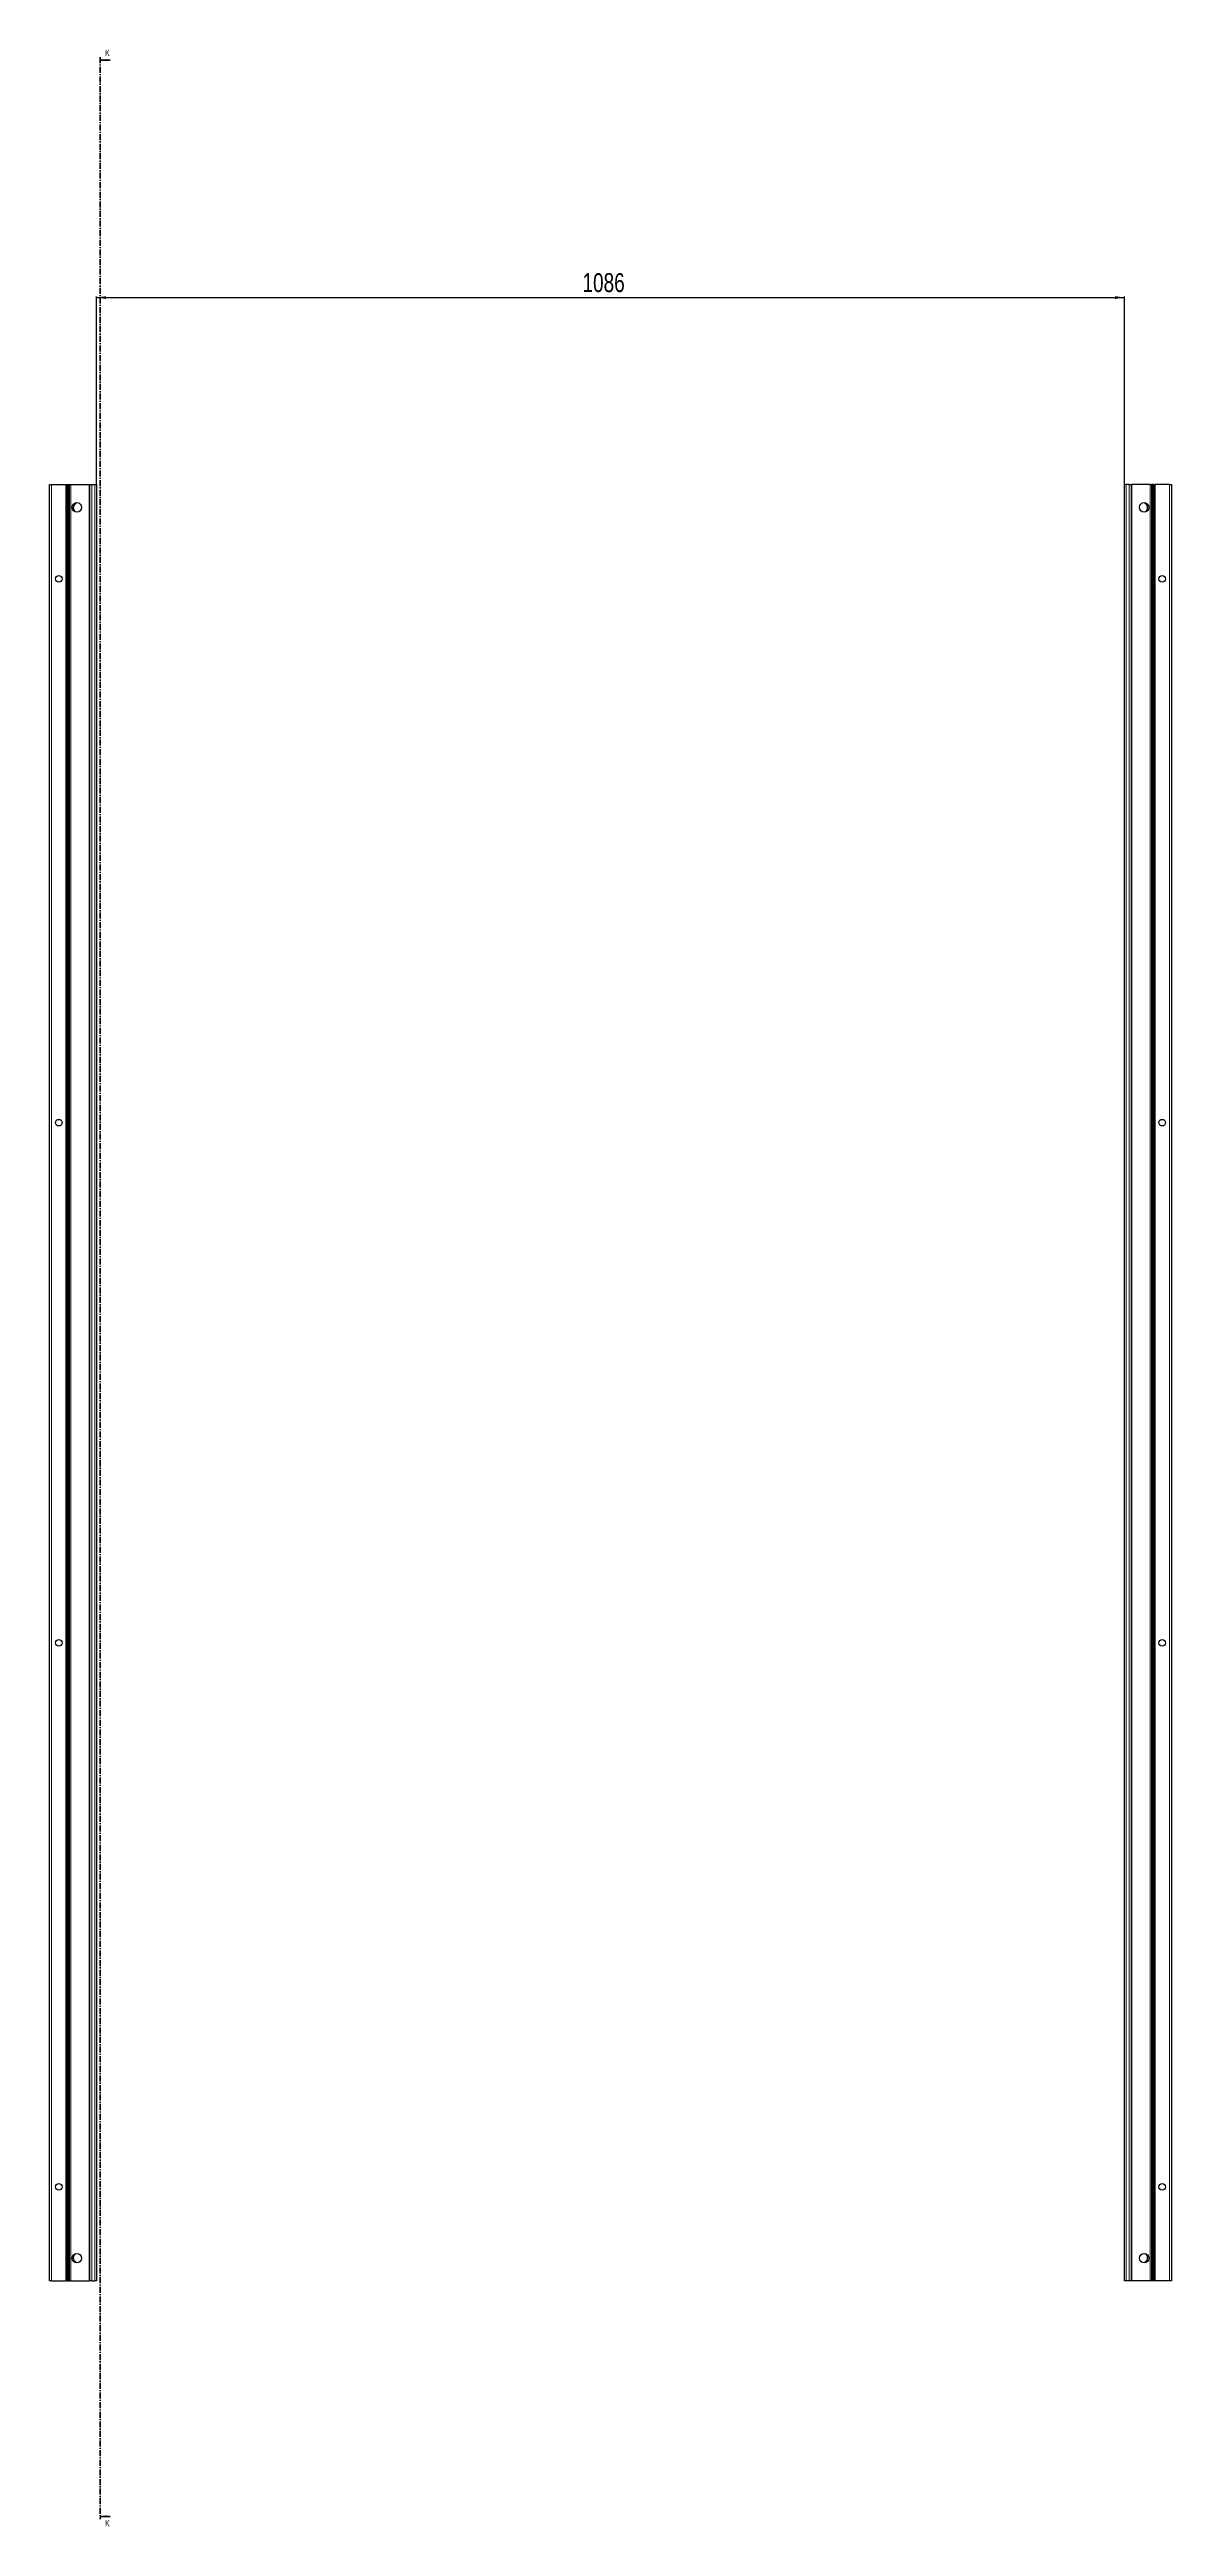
# Model space of a CAD drawing. Header units: millimetres. Extents: x -199 to 5225, y -2447 to 1507.
# Drawn here: x 2126 to 3312, y -1111 to 1507 of the extents above; entities that cross this region are included whole.
import ezdxf

# ---------------------------------------------------------------- set-up
doc = ezdxf.new("R2010")
doc.units = ezdxf.units.MM
doc.linetypes.add('CENTER', pattern=[10.16, 6.35, -1.27, 1.27, -1.27])
doc.layers.add('FORMAT', color=7, linetype='Continuous')
doc.styles.add('SLDTEXTSTYLE0', font='TXT', dxfattribs={"width": 0.75})
doc.dimstyles.new('SLDDIMSTYLE0', dxfattribs={"dimtxt": 20, "dimasz": 10, "dimexe": 0, "dimexo": 0.0625, "dimgap": 5, "dimtad": 2, "dimdec": 1, "dimrnd": 1e-09, "dimzin": 12, "dimdsep": 46, "dimtxsty": 'SLDTEXTSTYLE0', "dimsah": 1, "dimcen": 0.09, "dimadec": 0, "dimazin": 3, "dimtfac": 1, "dimtofl": 0, "dimtmove": 0, "dimatfit": 3, "dimfxl": 0, "dimfrac": 2, "dimtolj": 1, "dimtzin": 12, "dimarcsym": 0})

# ---------------------------------------------------------------- blocks, each defined once
blk = doc.blocks.new('_D_4')
at = {"layer": 'FORMAT'}
for p, q in [((2176.1, 1047.2), (2176.1, 1246)), ((2176.1, 1245), (3262.1, 1245)), ((3262.1, 1047.2), (3262.1, 1246))]:
    blk.add_line(p, q, dxfattribs=at)
for points in [[(2176.1, 1245), (2186.1, 1243.5), (2186.1, 1246.5)], [(3262.1, 1245), (3252.1, 1246.5), (3252.1, 1243.5)]]:
    blk.add_solid(points, dxfattribs=at)
at = {"layer": 'FORMAT', "insert": (2689.5, 1270.8), "char_height": 20, "attachment_point": 1, "style": 'SLDTEXTSTYLE0'}
blk.add_mtext('1086', dxfattribs=at)

msp = doc.modelspace()

# ---------------------------------------------------------------- linework, layer by layer
at = {"color": 7, "linetype": 'CENTER', "lineweight": 35}
msp.add_line((2179.83, 1499.09), (2179.83, -1103.67), dxfattribs=at)
at = {"color": 7, "linetype": 'Continuous', "lineweight": 35}
for p, q in [((2190.47, 1496.09), (2179.83, 1496.09)), ((2190.47, -1100.67), (2179.83, -1100.67))]:
    msp.add_line(p, q, dxfattribs=at)
at = {"color": 7, "linetype": 'Continuous', "lineweight": 25}
for p, q in [((2126.39, -851.79), (2126.39, 1047.21)), ((2126.39, 1047.21), (2128.39, 1047.21)), ((2128.39, 1047.21), (2143.74, 1047.21)), ((2143.74, 1047.21), (2144.39, 1047.21)), ((2144.39, 1023.46), (2144.39, 1047.21)), ((2144.39, 1047.21), (2144.98, 1047.21)), ((2144.46, 1023.35), (2144.39, 1023.46)), ((2144.39, 1023.46), (2144.39, 1021.96)), ((2144.39, 1021.96), (2144.46, 1022.06)), ((2144.39, 973.46), (2144.39, 1021.96)), ((2144.46, 1022.06), (2144.46, 1023.35)), ((2144.98, 1047.21), (2146.19, 1047.21)), ((2146.19, 1047.21), (2146.19, -851.79)), ((2146.19, 1047.21), (2146.22, 1047.21)), ((2146.22, 1047.21), (2146.22, -851.79)), ((2146.22, 1047.21), (2147.43, 1047.21)), ((2147.43, 1047.21), (2148.84, 1047.21)), ((2148.84, 1047.21), (2168.24, 1047.21)), ((2154.44, 1027.73), (2154.44, 1028.14)), ((2168.24, 1047.21), (2168.89, 1047.21)), ((2168.89, -851.79), (2168.89, 1047.21)), ((2168.89, 1047.21), (2170.89, 1047.21)), ((2170.89, 1047.21), (2174.09, 1047.21)), ((2174.09, 1047.21), (2176.09, 1047.21)), ((2176.09, 1047.21), (2176.09, -851.79)), ((3262.09, -851.79), (3262.09, 1047.21)), ((3262.09, 1047.21), (3264.09, 1047.21)), ((3267.29, 1047.21), (3264.09, 1047.21)), ((3267.29, 1047.21), (3269.29, 1047.21)), ((3269.29, 1047.21), (3269.29, -851.79)), ((3269.29, 1047.21), (3269.94, 1047.21)), ((3289.35, 1047.21), (3269.94, 1047.21)), ((3283.74, 1028.14), (3283.74, 1027.73)), ((3289.35, 1047.21), (3290.76, 1047.21)), ((3291.97, 1047.21), (3290.76, 1047.21)), ((3291.97, -851.79), (3291.97, 1047.21)), ((3292, 1047.21), (3291.97, 1047.21)), ((3292, -851.79), (3292, 1047.21)), ((3293.21, 1047.21), (3292, 1047.21)), ((3293.21, 1047.21), (3293.79, 1047.21)), ((3293.79, 1023.46), (3293.73, 1023.35)), ((3293.73, 1023.35), (3293.73, 1022.06)), ((3293.73, 1022.06), (3293.79, 1021.96)), ((3293.79, 1047.21), (3293.79, 1023.46)), ((3293.79, 1047.21), (3294.44, 1047.21)), ((3293.79, 1021.96), (3293.79, 1023.46)), ((3293.79, 1021.96), (3293.79, 973.46)), ((3309.79, 1047.21), (3294.44, 1047.21)), ((3309.79, 1047.21), (3311.79, 1047.21)), ((3311.79, 1047.21), (3311.79, -851.79)), ((2144.46, 973.35), (2144.39, 973.46)), ((2144.39, 973.46), (2144.39, 971.96)), ((2144.39, 971.96), (2144.46, 972.06)), ((2144.39, 923.46), (2144.39, 971.96)), ((2144.46, 972.06), (2144.46, 973.35)), ((3293.79, 973.46), (3293.73, 973.35)), ((3293.73, 973.35), (3293.73, 972.06)), ((3293.73, 972.06), (3293.79, 971.96)), ((3293.79, 971.96), (3293.79, 973.46)), ((3293.79, 971.96), (3293.79, 923.46)), ((2144.46, 923.35), (2144.39, 923.46)), ((2144.39, 923.46), (2144.39, 921.96)), ((2144.39, 921.96), (2144.46, 922.06)), ((2144.39, 873.46), (2144.39, 921.96)), ((2144.46, 922.06), (2144.46, 923.35)), ((3293.79, 923.46), (3293.73, 923.35)), ((3293.73, 923.35), (3293.73, 922.06)), ((3293.73, 922.06), (3293.79, 921.96)), ((3293.79, 921.96), (3293.79, 923.46)), ((3293.79, 921.96), (3293.79, 873.46)), ((2144.46, 873.35), (2144.39, 873.46)), ((2144.39, 873.46), (2144.39, 871.96)), ((2144.39, 871.96), (2144.46, 872.06)), ((2144.39, 823.46), (2144.39, 871.96)), ((2144.46, 872.06), (2144.46, 873.35)), ((3293.79, 873.46), (3293.73, 873.35)), ((3293.73, 873.35), (3293.73, 872.06)), ((3293.73, 872.06), (3293.79, 871.96)), ((3293.79, 871.96), (3293.79, 873.46)), ((3293.79, 871.96), (3293.79, 823.46)), ((2144.46, 823.35), (2144.39, 823.46)), ((2144.39, 823.46), (2144.39, 821.96)), ((2144.39, 821.96), (2144.46, 822.06)), ((2144.39, 773.46), (2144.39, 821.96)), ((2144.46, 822.06), (2144.46, 823.35)), ((3293.79, 823.46), (3293.73, 823.35)), ((3293.73, 823.35), (3293.73, 822.06)), ((3293.73, 822.06), (3293.79, 821.96)), ((3293.79, 821.96), (3293.79, 823.46)), ((3293.79, 821.96), (3293.79, 773.46)), ((2144.46, 773.35), (2144.39, 773.46)), ((2144.39, 773.46), (2144.39, 771.96)), ((2144.39, 771.96), (2144.46, 772.06)), ((2144.39, 723.46), (2144.39, 771.96)), ((2144.46, 772.06), (2144.46, 773.35)), ((3293.79, 773.46), (3293.73, 773.35)), ((3293.73, 773.35), (3293.73, 772.06)), ((3293.73, 772.06), (3293.79, 771.96)), ((3293.79, 771.96), (3293.79, 773.46)), ((3293.79, 771.96), (3293.79, 723.46)), ((2144.46, 723.35), (2144.39, 723.46)), ((2144.39, 723.46), (2144.39, 721.96)), ((2144.39, 721.96), (2144.46, 722.06)), ((2144.39, 673.46), (2144.39, 721.96)), ((2144.46, 722.06), (2144.46, 723.35)), ((3293.79, 723.46), (3293.73, 723.35)), ((3293.73, 723.35), (3293.73, 722.06)), ((3293.73, 722.06), (3293.79, 721.96)), ((3293.79, 721.96), (3293.79, 723.46)), ((3293.79, 721.96), (3293.79, 673.46)), ((2144.46, 673.35), (2144.39, 673.46)), ((2144.39, 673.46), (2144.39, 671.96)), ((2144.39, 671.96), (2144.46, 672.06)), ((2144.39, 623.46), (2144.39, 671.96)), ((2144.46, 672.06), (2144.46, 673.35)), ((3293.79, 673.46), (3293.73, 673.35)), ((3293.73, 673.35), (3293.73, 672.06)), ((3293.73, 672.06), (3293.79, 671.96)), ((3293.79, 671.96), (3293.79, 673.46)), ((3293.79, 671.96), (3293.79, 623.46)), ((2144.46, 623.35), (2144.39, 623.46)), ((2144.39, 623.46), (2144.39, 621.96)), ((2144.39, 621.96), (2144.46, 622.06)), ((2144.39, 573.46), (2144.39, 621.96)), ((2144.46, 622.06), (2144.46, 623.35)), ((3293.79, 623.46), (3293.73, 623.35)), ((3293.73, 623.35), (3293.73, 622.06)), ((3293.73, 622.06), (3293.79, 621.96)), ((3293.79, 621.96), (3293.79, 623.46)), ((3293.79, 621.96), (3293.79, 573.46)), ((2144.46, 573.35), (2144.39, 573.46)), ((2144.39, 573.46), (2144.39, 571.96)), ((2144.39, 571.96), (2144.46, 572.06)), ((2144.39, 523.46), (2144.39, 571.96)), ((2144.46, 572.06), (2144.46, 573.35)), ((3293.79, 573.46), (3293.73, 573.35)), ((3293.73, 573.35), (3293.73, 572.06)), ((3293.73, 572.06), (3293.79, 571.96)), ((3293.79, 571.96), (3293.79, 573.46)), ((3293.79, 571.96), (3293.79, 523.46)), ((2144.46, 523.35), (2144.39, 523.46)), ((2144.39, 523.46), (2144.39, 521.96)), ((2144.39, 521.96), (2144.46, 522.06)), ((2144.39, 473.46), (2144.39, 521.96)), ((2144.46, 522.06), (2144.46, 523.35)), ((3293.79, 523.46), (3293.73, 523.35)), ((3293.73, 523.35), (3293.73, 522.06)), ((3293.73, 522.06), (3293.79, 521.96)), ((3293.79, 521.96), (3293.79, 523.46)), ((3293.79, 521.96), (3293.79, 473.46)), ((2144.46, 473.35), (2144.39, 473.46)), ((2144.39, 473.46), (2144.39, 471.96)), ((2144.39, 471.96), (2144.46, 472.06)), ((2144.39, 423.46), (2144.39, 471.96)), ((2144.46, 472.06), (2144.46, 473.35)), ((3293.79, 473.46), (3293.73, 473.35)), ((3293.73, 473.35), (3293.73, 472.06)), ((3293.73, 472.06), (3293.79, 471.96)), ((3293.79, 471.96), (3293.79, 473.46)), ((3293.79, 471.96), (3293.79, 423.46)), ((2144.46, 423.35), (2144.39, 423.46)), ((2144.39, 423.46), (2144.39, 421.96)), ((2144.39, 421.96), (2144.46, 422.06)), ((2144.39, 373.46), (2144.39, 421.96)), ((2144.46, 422.06), (2144.46, 423.35)), ((3293.79, 423.46), (3293.73, 423.35)), ((3293.73, 423.35), (3293.73, 422.06)), ((3293.73, 422.06), (3293.79, 421.96)), ((3293.79, 421.96), (3293.79, 423.46)), ((3293.79, 421.96), (3293.79, 373.46)), ((2144.46, 373.35), (2144.39, 373.46)), ((2144.39, 373.46), (2144.39, 371.96)), ((2144.39, 371.96), (2144.46, 372.06)), ((2144.39, 323.46), (2144.39, 371.96)), ((2144.46, 372.06), (2144.46, 373.35)), ((3293.79, 373.46), (3293.73, 373.35)), ((3293.73, 373.35), (3293.73, 372.06)), ((3293.73, 372.06), (3293.79, 371.96)), ((3293.79, 371.96), (3293.79, 373.46)), ((3293.79, 371.96), (3293.79, 323.46)), ((2144.46, 323.35), (2144.39, 323.46)), ((2144.39, 323.46), (2144.39, 321.96)), ((2144.39, 321.96), (2144.46, 322.06)), ((2144.39, 273.46), (2144.39, 321.96)), ((2144.46, 322.06), (2144.46, 323.35)), ((3293.79, 323.46), (3293.73, 323.35)), ((3293.73, 323.35), (3293.73, 322.06)), ((3293.73, 322.06), (3293.79, 321.96)), ((3293.79, 321.96), (3293.79, 323.46)), ((3293.79, 321.96), (3293.79, 273.46)), ((2144.46, 273.35), (2144.39, 273.46)), ((2144.39, 273.46), (2144.39, 271.96)), ((2144.39, 271.96), (2144.46, 272.06)), ((2144.39, 223.46), (2144.39, 271.96)), ((2144.46, 272.06), (2144.46, 273.35)), ((3293.79, 273.46), (3293.73, 273.35)), ((3293.73, 273.35), (3293.73, 272.06)), ((3293.73, 272.06), (3293.79, 271.96)), ((3293.79, 271.96), (3293.79, 273.46)), ((3293.79, 271.96), (3293.79, 223.46)), ((2144.46, 223.35), (2144.39, 223.46)), ((2144.39, 223.46), (2144.39, 221.96)), ((2144.39, 221.96), (2144.46, 222.06)), ((2144.39, 173.46), (2144.39, 221.96)), ((2144.46, 222.06), (2144.46, 223.35)), ((3293.79, 223.46), (3293.73, 223.35)), ((3293.73, 223.35), (3293.73, 222.06)), ((3293.73, 222.06), (3293.79, 221.96)), ((3293.79, 221.96), (3293.79, 223.46)), ((3293.79, 221.96), (3293.79, 173.46)), ((2144.46, 173.35), (2144.39, 173.46)), ((2144.39, 173.46), (2144.39, 171.96)), ((2144.39, 171.96), (2144.46, 172.06)), ((2144.39, 123.46), (2144.39, 171.96)), ((2144.46, 172.06), (2144.46, 173.35)), ((3293.79, 173.46), (3293.73, 173.35)), ((3293.73, 173.35), (3293.73, 172.06)), ((3293.73, 172.06), (3293.79, 171.96)), ((3293.79, 171.96), (3293.79, 173.46)), ((3293.79, 171.96), (3293.79, 123.46)), ((2144.46, 123.35), (2144.39, 123.46)), ((2144.39, 123.46), (2144.39, 121.96)), ((2144.39, 121.96), (2144.46, 122.06)), ((2144.39, 73.46), (2144.39, 121.96)), ((2144.46, 122.06), (2144.46, 123.35)), ((3293.79, 123.46), (3293.73, 123.35)), ((3293.73, 123.35), (3293.73, 122.06)), ((3293.73, 122.06), (3293.79, 121.96)), ((3293.79, 121.96), (3293.79, 123.46)), ((3293.79, 121.96), (3293.79, 73.46)), ((2144.46, 73.35), (2144.39, 73.46)), ((2144.39, 73.46), (2144.39, 71.96)), ((2144.39, 71.96), (2144.46, 72.06)), ((2144.39, 23.46), (2144.39, 71.96)), ((2144.46, 72.06), (2144.46, 73.35)), ((3293.79, 73.46), (3293.73, 73.35)), ((3293.73, 73.35), (3293.73, 72.06)), ((3293.73, 72.06), (3293.79, 71.96)), ((3293.79, 71.96), (3293.79, 73.46)), ((3293.79, 71.96), (3293.79, 23.46)), ((2144.46, 23.35), (2144.39, 23.46)), ((2144.39, 23.46), (2144.39, 21.96)), ((2144.39, 21.96), (2144.46, 22.06)), ((2144.39, -26.54), (2144.39, 21.96)), ((2144.46, 22.06), (2144.46, 23.35)), ((3293.79, 23.46), (3293.73, 23.35)), ((3293.73, 23.35), (3293.73, 22.06)), ((3293.73, 22.06), (3293.79, 21.96)), ((3293.79, 21.96), (3293.79, 23.46)), ((3293.79, 21.96), (3293.79, -26.54)), ((2144.46, -26.65), (2144.39, -26.54)), ((2144.39, -26.54), (2144.39, -28.04)), ((2144.39, -28.04), (2144.46, -27.94)), ((2144.39, -76.54), (2144.39, -28.04)), ((2144.46, -27.94), (2144.46, -26.65)), ((3293.79, -26.54), (3293.73, -26.65)), ((3293.73, -26.65), (3293.73, -27.94)), ((3293.73, -27.94), (3293.79, -28.04)), ((3293.79, -28.04), (3293.79, -26.54)), ((3293.79, -28.04), (3293.79, -76.54)), ((2144.46, -76.65), (2144.39, -76.54)), ((2144.39, -76.54), (2144.39, -78.04)), ((2144.39, -78.04), (2144.46, -77.94)), ((2144.39, -126.54), (2144.39, -78.04)), ((2144.46, -77.94), (2144.46, -76.65)), ((3293.79, -76.54), (3293.73, -76.65)), ((3293.73, -76.65), (3293.73, -77.94)), ((3293.73, -77.94), (3293.79, -78.04)), ((3293.79, -78.04), (3293.79, -76.54)), ((3293.79, -78.04), (3293.79, -126.54)), ((2144.46, -126.65), (2144.39, -126.54)), ((2144.39, -126.54), (2144.39, -128.04)), ((2144.39, -128.04), (2144.46, -127.94)), ((2144.39, -176.54), (2144.39, -128.04)), ((2144.46, -127.94), (2144.46, -126.65)), ((3293.79, -126.54), (3293.73, -126.65)), ((3293.73, -126.65), (3293.73, -127.94)), ((3293.73, -127.94), (3293.79, -128.04)), ((3293.79, -128.04), (3293.79, -126.54)), ((3293.79, -128.04), (3293.79, -176.54)), ((2144.46, -176.65), (2144.39, -176.54)), ((2144.39, -176.54), (2144.39, -178.04)), ((2144.39, -178.04), (2144.46, -177.94)), ((2144.39, -226.54), (2144.39, -178.04)), ((2144.46, -177.94), (2144.46, -176.65)), ((3293.79, -176.54), (3293.73, -176.65)), ((3293.73, -176.65), (3293.73, -177.94)), ((3293.73, -177.94), (3293.79, -178.04)), ((3293.79, -178.04), (3293.79, -176.54)), ((3293.79, -178.04), (3293.79, -226.54)), ((2144.46, -226.65), (2144.39, -226.54)), ((2144.39, -226.54), (2144.39, -228.04)), ((2144.39, -228.04), (2144.46, -227.94)), ((2144.39, -276.54), (2144.39, -228.04)), ((2144.46, -227.94), (2144.46, -226.65)), ((3293.79, -226.54), (3293.73, -226.65)), ((3293.73, -226.65), (3293.73, -227.94)), ((3293.73, -227.94), (3293.79, -228.04)), ((3293.79, -228.04), (3293.79, -226.54)), ((3293.79, -228.04), (3293.79, -276.54)), ((2144.46, -276.65), (2144.39, -276.54)), ((2144.39, -276.54), (2144.39, -278.04)), ((2144.39, -278.04), (2144.46, -277.94)), ((2144.39, -326.54), (2144.39, -278.04)), ((2144.46, -277.94), (2144.46, -276.65)), ((3293.79, -276.54), (3293.73, -276.65)), ((3293.73, -276.65), (3293.73, -277.94)), ((3293.73, -277.94), (3293.79, -278.04)), ((3293.79, -278.04), (3293.79, -276.54)), ((3293.79, -278.04), (3293.79, -326.54)), ((2144.46, -326.65), (2144.39, -326.54)), ((2144.39, -326.54), (2144.39, -328.04)), ((2144.39, -328.04), (2144.46, -327.94)), ((2144.39, -376.54), (2144.39, -328.04)), ((2144.46, -327.94), (2144.46, -326.65)), ((3293.79, -326.54), (3293.73, -326.65)), ((3293.73, -326.65), (3293.73, -327.94)), ((3293.73, -327.94), (3293.79, -328.04)), ((3293.79, -328.04), (3293.79, -326.54)), ((3293.79, -328.04), (3293.79, -376.54)), ((2144.46, -376.65), (2144.39, -376.54)), ((2144.39, -376.54), (2144.39, -378.04)), ((2144.39, -378.04), (2144.46, -377.94)), ((2144.39, -426.54), (2144.39, -378.04)), ((2144.46, -377.94), (2144.46, -376.65)), ((3293.79, -376.54), (3293.73, -376.65)), ((3293.73, -376.65), (3293.73, -377.94)), ((3293.73, -377.94), (3293.79, -378.04)), ((3293.79, -378.04), (3293.79, -376.54)), ((3293.79, -378.04), (3293.79, -426.54)), ((2144.46, -426.65), (2144.39, -426.54)), ((2144.39, -426.54), (2144.39, -428.04)), ((2144.39, -428.04), (2144.46, -427.94)), ((2144.39, -476.54), (2144.39, -428.04)), ((2144.46, -427.94), (2144.46, -426.65)), ((3293.79, -426.54), (3293.73, -426.65)), ((3293.73, -426.65), (3293.73, -427.94)), ((3293.73, -427.94), (3293.79, -428.04)), ((3293.79, -428.04), (3293.79, -426.54)), ((3293.79, -428.04), (3293.79, -476.54)), ((2144.46, -476.65), (2144.39, -476.54)), ((2144.39, -476.54), (2144.39, -478.04)), ((2144.39, -478.04), (2144.46, -477.94)), ((2144.39, -526.54), (2144.39, -478.04)), ((2144.46, -477.94), (2144.46, -476.65)), ((3293.79, -476.54), (3293.73, -476.65)), ((3293.73, -476.65), (3293.73, -477.94)), ((3293.73, -477.94), (3293.79, -478.04)), ((3293.79, -478.04), (3293.79, -476.54)), ((3293.79, -478.04), (3293.79, -526.54)), ((2144.46, -526.65), (2144.39, -526.54)), ((2144.39, -526.54), (2144.39, -528.04)), ((2144.39, -528.04), (2144.46, -527.94)), ((2144.39, -576.54), (2144.39, -528.04)), ((2144.46, -527.94), (2144.46, -526.65)), ((3293.79, -526.54), (3293.73, -526.65)), ((3293.73, -526.65), (3293.73, -527.94)), ((3293.73, -527.94), (3293.79, -528.04)), ((3293.79, -528.04), (3293.79, -526.54)), ((3293.79, -528.04), (3293.79, -576.54)), ((2144.46, -576.65), (2144.39, -576.54)), ((2144.39, -576.54), (2144.39, -578.04)), ((2144.39, -578.04), (2144.46, -577.94)), ((2144.39, -626.54), (2144.39, -578.04)), ((2144.46, -577.94), (2144.46, -576.65)), ((3293.79, -576.54), (3293.73, -576.65)), ((3293.73, -576.65), (3293.73, -577.94)), ((3293.73, -577.94), (3293.79, -578.04)), ((3293.79, -578.04), (3293.79, -576.54)), ((3293.79, -578.04), (3293.79, -626.54)), ((2144.46, -626.65), (2144.39, -626.54)), ((2144.39, -626.54), (2144.39, -628.04)), ((2144.39, -628.04), (2144.46, -627.94)), ((2144.39, -676.54), (2144.39, -628.04)), ((2144.46, -627.94), (2144.46, -626.65)), ((3293.79, -626.54), (3293.73, -626.65)), ((3293.73, -626.65), (3293.73, -627.94)), ((3293.73, -627.94), (3293.79, -628.04)), ((3293.79, -628.04), (3293.79, -626.54)), ((3293.79, -628.04), (3293.79, -676.54)), ((2144.46, -676.65), (2144.39, -676.54)), ((2144.39, -676.54), (2144.39, -678.04)), ((2144.39, -678.04), (2144.46, -677.94)), ((2144.39, -726.54), (2144.39, -678.04)), ((2144.46, -677.94), (2144.46, -676.65)), ((3293.79, -676.54), (3293.73, -676.65)), ((3293.73, -676.65), (3293.73, -677.94)), ((3293.73, -677.94), (3293.79, -678.04)), ((3293.79, -678.04), (3293.79, -676.54)), ((3293.79, -678.04), (3293.79, -726.54)), ((2144.46, -726.65), (2144.39, -726.54)), ((2144.39, -726.54), (2144.39, -728.04)), ((2144.39, -728.04), (2144.46, -727.94)), ((2144.39, -776.54), (2144.39, -728.04)), ((2144.46, -727.94), (2144.46, -726.65)), ((3293.79, -726.54), (3293.73, -726.65)), ((3293.73, -726.65), (3293.73, -727.94)), ((3293.73, -727.94), (3293.79, -728.04)), ((3293.79, -728.04), (3293.79, -726.54)), ((3293.79, -728.04), (3293.79, -776.54)), ((2144.46, -776.65), (2144.39, -776.54)), ((2144.39, -776.54), (2144.39, -778.04)), ((2144.39, -778.04), (2144.46, -777.94)), ((2144.39, -826.54), (2144.39, -778.04)), ((2144.46, -777.94), (2144.46, -776.65)), ((3293.79, -776.54), (3293.73, -776.65)), ((3293.73, -776.65), (3293.73, -777.94)), ((3293.73, -777.94), (3293.79, -778.04)), ((3293.79, -778.04), (3293.79, -776.54)), ((3293.79, -778.04), (3293.79, -826.54)), ((2144.46, -826.65), (2144.39, -826.54)), ((2144.39, -826.54), (2144.39, -828.04)), ((2144.39, -828.04), (2144.46, -827.94)), ((2144.39, -851.79), (2144.39, -828.04)), ((2144.46, -827.94), (2144.46, -826.65)), ((2154.44, -832.73), (2154.44, -832.32)), ((3283.74, -832.32), (3283.74, -832.73)), ((3293.79, -826.54), (3293.73, -826.65)), ((3293.73, -826.65), (3293.73, -827.94)), ((3293.73, -827.94), (3293.79, -828.04)), ((3293.79, -828.04), (3293.79, -826.54)), ((3293.79, -828.04), (3293.79, -851.79)), ((2128.39, -851.79), (2126.39, -851.79)), ((2128.39, -851.79), (2143.74, -851.79)), ((2144.39, -851.79), (2143.74, -851.79)), ((2144.98, -851.79), (2144.39, -851.79)), ((2144.98, -851.79), (2146.19, -851.79)), ((2146.19, -851.79), (2146.22, -851.79)), ((2146.22, -851.79), (2147.43, -851.79)), ((2148.84, -851.79), (2147.43, -851.79)), ((2148.84, -851.79), (2168.24, -851.79)), ((2168.89, -851.79), (2168.24, -851.79)), ((2170.89, -851.79), (2168.89, -851.79)), ((2170.89, -851.79), (2174.09, -851.79)), ((2176.09, -851.79), (2174.09, -851.79)), ((3264.09, -851.79), (3262.09, -851.79)), ((3267.29, -851.79), (3264.09, -851.79)), ((3269.29, -851.79), (3267.29, -851.79)), ((3269.94, -851.79), (3269.29, -851.79)), ((3289.35, -851.79), (3269.94, -851.79)), ((3290.76, -851.79), (3289.35, -851.79)), ((3291.97, -851.79), (3290.76, -851.79)), ((3292, -851.79), (3291.97, -851.79)), ((3293.21, -851.79), (3292, -851.79)), ((3293.79, -851.79), (3293.21, -851.79)), ((3294.44, -851.79), (3293.79, -851.79)), ((3309.79, -851.79), (3294.44, -851.79)), ((3311.79, -851.79), (3309.79, -851.79))]:
    msp.add_line(p, q, dxfattribs=at)
at = {"color": 8, "linetype": 'Continuous', "lineweight": 18}
for p, q in [((2128.39, 1047.21), (2128.39, -851.79)), ((2143.74, -851.79), (2143.74, 1047.21)), ((2144.98, 1047.21), (2144.98, -851.79)), ((2147.43, -851.79), (2147.43, 1047.21)), ((2148.84, 1047.21), (2148.84, -851.79)), ((2168.24, -851.79), (2168.24, 1047.21)), ((2170.89, 1047.21), (2170.89, -851.79)), ((2174.09, -851.79), (2174.09, 1047.21)), ((3264.09, 1047.21), (3264.09, -851.79)), ((3267.29, -851.79), (3267.29, 1047.21)), ((3269.94, 1047.21), (3269.94, -851.79)), ((3289.35, -851.79), (3289.35, 1047.21)), ((3290.76, 1047.21), (3290.76, -851.79)), ((3293.21, -851.79), (3293.21, 1047.21)), ((3294.44, 1047.21), (3294.44, -851.79)), ((3309.79, -851.79), (3309.79, 1047.21))]:
    msp.add_line(p, q, dxfattribs=at)
at = {"color": 7, "linetype": 'Continuous', "lineweight": 25}
for centre, radius in [((2155.24, 1023.21), 5), ((3282.94, 1023.21), 5), ((2136.24, 947.71), 3.5), ((3301.94, 947.71), 3.5), ((2136.24, 372.71), 3.5), ((3301.94, 372.71), 3.5), ((2136.24, -177.29), 3.5), ((3301.94, -177.29), 3.5), ((2136.24, -752.29), 3.5), ((3301.94, -752.29), 3.5), ((2155.24, -827.79), 5), ((3282.94, -827.79), 5)]:
    msp.add_circle(centre, radius, dxfattribs=at)
for centre, radius, start, end in [((2156.74, 1022.71), 5.25, 119.14074, 233.81086), ((2153.94, 1027.73), 0.5, 299.14074, 0), ((3284.24, 1027.73), 0.5, 180, 240.85926), ((3281.44, 1022.71), 5.25, 306.19042, 60.85926), ((2156.74, -827.29), 5.25, 126.18914, 240.85926), ((2153.94, -832.32), 0.5, 0, 60.85926), ((3284.24, -832.32), 0.5, 119.14074, 180), ((3281.44, -827.29), 5.25, 299.14074, 53.81073)]:
    msp.add_arc(centre, radius, start, end, dxfattribs=at)
at = {"color": 7, "linetype": 'Continuous', "lineweight": 35}
for points in [[(2179.83, 1496.09), (2186.83, 1494.97), (2186.83, 1497.21)], [(2179.83, -1100.67), (2186.83, -1101.79), (2186.83, -1099.55)]]:
    msp.add_solid(points, dxfattribs=at)

# ---------------------------------------------------------------- texts
at = {"color": 7, "linetype": 'Continuous', "char_height": 7, "attachment_point": 1, "style": 'SLDTEXTSTYLE0'}
for insert in [(2184.95, 1507.21), (2184.95, -1104.38)]:
    msp.add_mtext('K', dxfattribs=dict(at, insert=insert))

# ---------------------------------------------------------------- dimensions: what is measured, and where the dimension line sits
at = {"layer": 'FORMAT'}
dim = msp.add_linear_dim(base=(3262.09, 1245), p1=(2176.09, 1047.21), p2=(3262.09, 1047.21), angle=0, dimstyle='SLDDIMSTYLE0', dxfattribs=at)
dim.commit()
dim.dimension.update_dxf_attribs({"geometry": '_D_4', "text_midpoint": (2719.09, 1245), "dimtype": 160})

doc.saveas('drawing.dxf')
